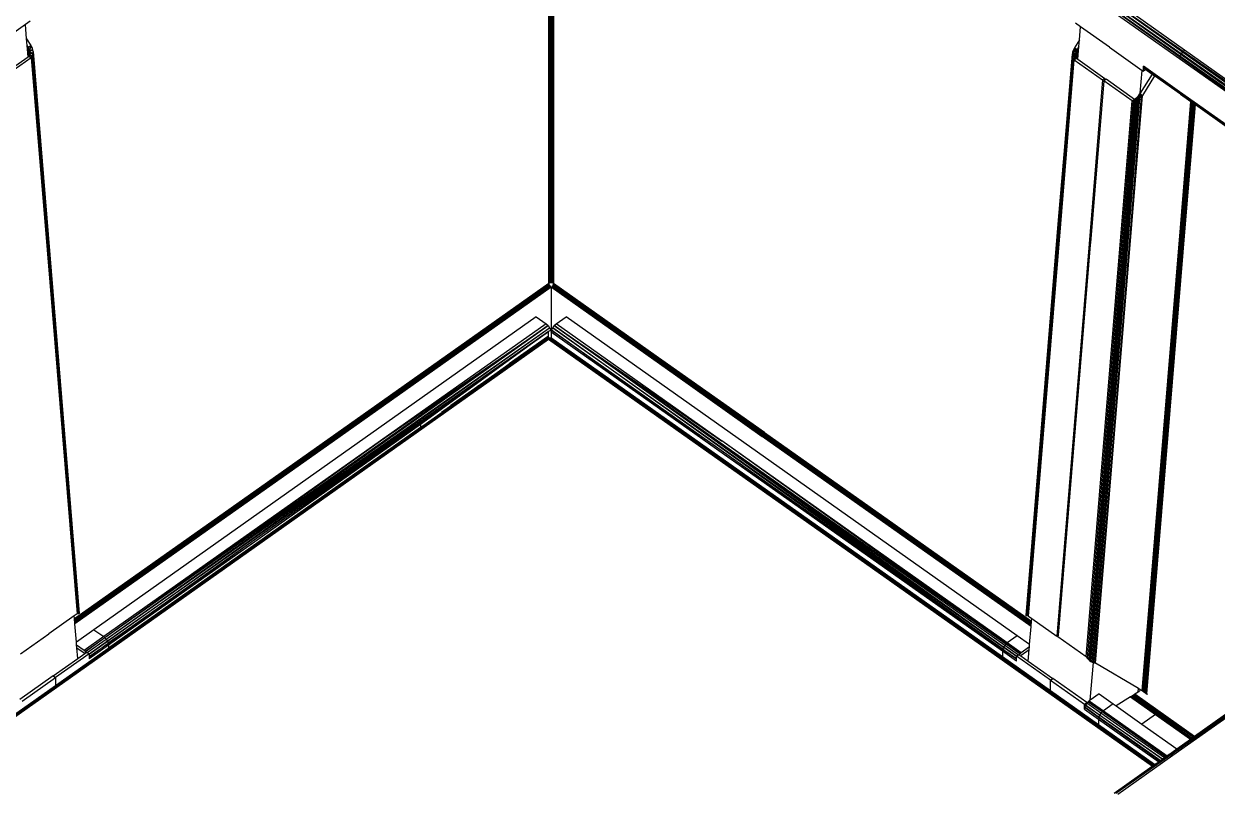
# Model space of a CAD drawing. Header units: inches. Extents: x 12 to 4610, y 8 to 3258.
# Drawn here: x 2922 to 3607, y 2169 to 2609 of the extents above; entities that cross this region are included whole.
import ezdxf

# ---------------------------------------------------------------- set-up
doc = ezdxf.new("R2010")
doc.units = ezdxf.units.IN
doc.header["$MEASUREMENT"] = 0

msp = doc.modelspace()

# ---------------------------------------------------------------- linework, layer by layer
for p, q in [((3224.06, 2500.47), (3223.55, 2747.93)), ((3224.06, 2500.47), (3223.64, 2747.97)), ((3224.46, 2748.28), (3224.54, 2461.59)), ((3224.6, 2748.3), (3224.56, 2547.2)), ((3224.93, 2462.57), (3224.83, 2748.32)), ((3224.98, 2748.32), (3224.93, 2462.57)), ((3225.28, 2545.87), (3225.21, 2748.3)), ((3225.35, 2748.29), (3225.33, 2556.14)), ((3225.7, 2461.51), (3225.57, 2748.24)), ((3226.3, 2747.92), (3225.73, 2477.19)), ((3223.51, 2461.49), (3223.51, 2728)), ((3223.51, 2728), (3223.81, 2461.53)), ((3224.06, 2500.47), (3223.51, 2728)), ((3226.04, 2724.48), (3225.73, 2477.19)), ((3226.33, 2697.13), (3225.73, 2477.19)), ((3226.33, 2697.13), (3226.03, 2461.42)), ((3226.33, 2697.13), (3226.33, 2461.35)), ((3224.12, 2648.72), (3224.15, 2461.58)), ((3225.7, 2643.79), (3225.7, 2461.51)), ((3224.15, 2461.58), (3224.2, 2629.38)), ((3545.37, 2617.2), (3585.6, 2588.76)), ((3585.85, 2590.09), (3545.59, 2618.44)), ((3585.75, 2589.62), (3545.59, 2618.44)), ((3545.59, 2618.44), (3565.98, 2603.99)), ((3545.59, 2618.44), (3565.98, 2604.04)), ((3546.2, 2619.79), (3586.42, 2591.34)), ((3546.2, 2619.79), (3586.37, 2591.24)), ((3586.49, 2591.44), (3546.2, 2619.79)), ((3586.4, 2591.29), (3546.2, 2619.79)), ((3547.12, 2621.05), (3587.35, 2592.61)), ((3547.12, 2621.05), (3587.4, 2592.67)), ((3587.27, 2592.52), (3547.12, 2621.05)), ((3587.67, 2592.9), (3547.12, 2621.05)), ((3588.43, 2593.59), (3548.2, 2622.03)), ((2925.91, 2610.23), (2923.16, 2608.28)), ((2923.16, 2608.28), (2906.74, 2596.67)), ((2923.84, 2600.05), (2923.16, 2608.28)), ((3528.81, 2607), (3525.86, 2609.08)), ((3528.19, 2599.49), (3528.81, 2607)), ((3545.37, 2595.29), (3528.81, 2607)), ((3565.98, 2603.99), (3565.98, 2604.04)), ((3565.98, 2604.04), (3585.83, 2590.03)), ((3565.98, 2604.04), (3585.84, 2590.06)), ((3565.98, 2603.99), (3585.8, 2589.95)), ((3585.81, 2589.99), (3565.98, 2603.99)), ((2923.84, 2600.05), (2926.2, 2596.22)), ((2924.15, 2596.25), (2923.84, 2600.05)), ((2924.68, 2589.83), (2924.15, 2596.25)), ((2924.78, 2595.22), (2924.15, 2596.25)), ((2924.78, 2595.22), (2926.2, 2596.22)), ((2926.72, 2595.43), (2926.2, 2596.22)), ((3528.19, 2599.49), (3525.41, 2594.97)), ((3527.88, 2595.69), (3528.19, 2599.49)), ((2908.78, 2578.59), (2924.68, 2589.83)), ((2926.45, 2589.21), (2910.19, 2577.71)), ((2924.68, 2589.83), (2925.04, 2590.08)), ((2924.78, 2595.22), (2926.72, 2595.43)), ((2924.78, 2595.22), (2925.28, 2594)), ((2925.17, 2590.51), (2924.78, 2595.22)), ((2925.17, 2590.51), (2925.04, 2590.08)), ((2925.04, 2590.08), (2925.75, 2589.65)), ((2925.41, 2591.35), (2925.17, 2590.51)), ((2926.72, 2595.43), (2925.28, 2594)), ((2925.45, 2591.94), (2925.28, 2594)), ((2925.28, 2594), (2925.5, 2592.68)), ((2925.28, 2594), (2927.38, 2593.69)), ((2925.45, 2591.94), (2925.41, 2591.35)), ((2927.45, 2591.84), (2925.41, 2591.35)), ((2925.41, 2591.35), (2926.92, 2590.04)), ((2925.75, 2589.65), (2925.41, 2591.35)), ((2925.5, 2592.68), (2925.45, 2591.94)), ((2927.38, 2593.69), (2925.5, 2592.68)), ((2925.5, 2592.68), (2927.45, 2591.84)), ((2926.71, 2589.97), (2925.75, 2589.65)), ((2925.75, 2589.65), (2926.45, 2589.21)), ((2926.45, 2589.21), (2926.73, 2589.71)), ((2926.45, 2589.21), (2934.2, 2495.15)), ((2926.92, 2590.04), (2926.71, 2589.97)), ((2926.71, 2589.97), (2926.73, 2589.71)), ((2927.13, 2594.59), (2926.72, 2595.43)), ((2926.73, 2589.71), (2926.92, 2590.04)), ((2926.92, 2590.04), (2927.25, 2590.93)), ((2926.92, 2590.04), (2934.7, 2495.58)), ((2927.38, 2593.69), (2927.13, 2594.59)), ((2927.25, 2590.93), (2927.45, 2591.84)), ((2935.07, 2496.07), (2927.25, 2590.93)), ((2927.49, 2592.77), (2927.38, 2593.69)), ((2927.45, 2591.84), (2927.49, 2592.77)), ((2935.3, 2496.6), (2927.45, 2591.84)), ((2927.49, 2592.77), (2931.71, 2541.57)), ((3524.15, 2590.59), (3516.31, 2495.36)), ((3524.35, 2589.68), (3516.53, 2494.83)), ((3519.89, 2540.33), (3524.11, 2591.52)), ((3524.22, 2592.44), (3524.11, 2591.52)), ((3526.18, 2592.09), (3524.11, 2591.52)), ((3524.11, 2591.52), (3524.15, 2590.59)), ((3526.11, 2591.43), (3524.11, 2591.52)), ((3526.11, 2591.43), (3524.15, 2590.59)), ((3524.15, 2590.59), (3526.11, 2590.76)), ((3524.15, 2590.59), (3524.35, 2589.68)), ((3524.48, 2593.33), (3524.22, 2592.44)), ((3526.32, 2592.74), (3524.22, 2592.44)), ((3524.22, 2592.44), (3526.18, 2592.09)), ((3526.11, 2590.76), (3524.35, 2589.68)), ((3526.19, 2590.1), (3524.35, 2589.68)), ((3524.35, 2589.68), (3524.69, 2588.79)), ((3524.88, 2594.18), (3524.48, 2593.33)), ((3524.81, 2593.34), (3524.48, 2593.33)), ((3524.8, 2593.23), (3524.48, 2593.33)), ((3526.19, 2590.1), (3524.69, 2588.79)), ((3524.69, 2588.79), (3526.34, 2589.45)), ((3524.81, 2593.34), (3524.8, 2593.23)), ((3525.25, 2593.09), (3524.8, 2593.23)), ((3524.88, 2594.18), (3524.81, 2593.34)), ((3525.27, 2593.35), (3524.81, 2593.34)), ((3525.41, 2594.97), (3524.88, 2594.18)), ((3524.88, 2594.18), (3526.11, 2594.47)), ((3525.33, 2593.97), (3524.88, 2594.18)), ((3526.34, 2589.45), (3525.15, 2587.96)), ((3525.25, 2593.09), (3525.27, 2593.35)), ((3526.32, 2592.74), (3525.25, 2593.09)), ((3525.27, 2593.35), (3525.33, 2593.97)), ((3526.54, 2593.37), (3525.27, 2593.35)), ((3526.54, 2593.37), (3525.33, 2593.97)), ((3525.41, 2594.97), (3526.11, 2594.47)), ((3526.11, 2594.47), (3526.54, 2593.37)), ((3526.11, 2594.47), (3526.82, 2593.97)), ((3526.11, 2591.43), (3526.18, 2592.09)), ((3526.11, 2591.43), (3526.11, 2590.76)), ((3526.14, 2590.52), (3526.11, 2590.76)), ((3526.32, 2592.74), (3526.14, 2590.52)), ((3526.19, 2590.1), (3526.14, 2590.52)), ((3526.18, 2592.09), (3526.32, 2592.74)), ((3526.25, 2589.84), (3526.19, 2590.1)), ((3526.54, 2593.37), (3526.25, 2589.84)), ((3526.34, 2589.45), (3526.25, 2589.84)), ((3526.32, 2592.74), (3526.54, 2593.37)), ((3526.43, 2589.21), (3526.34, 2589.45)), ((3526.82, 2593.97), (3526.43, 2589.21)), ((3526.56, 2588.83), (3526.43, 2589.21)), ((3526.54, 2593.37), (3526.82, 2593.97)), ((3527.88, 2595.69), (3526.82, 2593.97)), ((3527.27, 2588.33), (3527.88, 2595.69)), ((3545.37, 2595.29), (3564.17, 2582)), ((3585.75, 2589.62), (3585.6, 2588.76)), ((3585.8, 2589.95), (3585.75, 2589.62)), ((3733.14, 2484.43), (3585.75, 2589.62)), ((3865.79, 2391.7), (3585.75, 2589.62)), ((3585.81, 2589.99), (3585.8, 2589.95)), ((3585.8, 2589.95), (3865.79, 2391.7)), ((3585.83, 2590.03), (3585.81, 2589.99)), ((3866.02, 2391.86), (3585.81, 2589.99)), ((3585.84, 2590.06), (3585.83, 2590.03)), ((3585.83, 2590.03), (3866.18, 2392.05)), ((3585.85, 2590.09), (3585.84, 2590.06)), ((3585.84, 2590.06), (3866.32, 2392.23)), ((3586.37, 2591.24), (3585.85, 2590.09)), ((3866.47, 2392.38), (3585.85, 2590.09)), ((3586.4, 2591.29), (3586.37, 2591.24)), ((3586.37, 2591.24), (3866.47, 2392.38)), ((3586.42, 2591.34), (3586.4, 2591.29)), ((3866.76, 2392.64), (3586.4, 2591.29)), ((3586.49, 2591.44), (3586.42, 2591.34)), ((3586.42, 2591.34), (3867.06, 2392.85)), ((3587.27, 2592.52), (3586.49, 2591.44)), ((3867.95, 2393.25), (3586.49, 2591.44)), ((3587.35, 2592.61), (3587.27, 2592.52)), ((3867.95, 2393.25), (3587.27, 2592.52)), ((3587.4, 2592.67), (3587.35, 2592.61)), ((3587.35, 2592.61), (3868.91, 2393.59)), ((3587.67, 2592.9), (3587.4, 2592.67)), ((3587.4, 2592.67), (3869.63, 2393.69)), ((3737.38, 2488.26), (3587.4, 2592.67)), ((3588.43, 2593.59), (3587.67, 2592.9)), ((3737.38, 2488.26), (3587.67, 2592.9)), ((3737.38, 2488.26), (3588.43, 2593.59)), ((3524.69, 2588.79), (3516.9, 2494.34)), ((3517.4, 2493.91), (3525.15, 2587.96)), ((3524.69, 2588.79), (3525.15, 2587.96)), ((3525.15, 2587.96), (3526.56, 2588.83)), ((3525.15, 2587.96), (3541.41, 2576.46)), ((3526.56, 2588.83), (3527.27, 2588.33)), ((3527.27, 2588.33), (3542.82, 2577.34)), ((3564.89, 2584.32), (3565.06, 2583.47)), ((3564.89, 2581.49), (3564.89, 2584.32)), ((3585.6, 2569.67), (3564.89, 2584.32)), ((3566.26, 2582.46), (3564.89, 2581.49)), ((3565.06, 2583.47), (3585.77, 2568.82)), ((3565.06, 2583.47), (3565.55, 2582.97)), ((3585.74, 2568.97), (3565.06, 2583.47)), ((3565.55, 2582.97), (3566.26, 2582.46)), ((3566.26, 2582.46), (3569.91, 2579.89)), ((3585.6, 2588.76), (3733.14, 2484.43)), ((3541.41, 2576.46), (3533.66, 2482.42)), ((3542.12, 2575.96), (3534.46, 2482.98)), ((3542.82, 2577.34), (3541.41, 2576.46)), ((3542.74, 2576.35), (3542.12, 2575.96)), ((3558.38, 2564.47), (3542.12, 2575.96)), ((3542.74, 2576.35), (3542.82, 2577.34)), ((3543.53, 2576.84), (3542.74, 2576.35)), ((3559.77, 2565.35), (3543.53, 2576.84)), ((3563.08, 2568.82), (3564.17, 2582)), ((3569.91, 2579.89), (3563.08, 2568.82)), ((3564.17, 2582), (3564.89, 2581.49)), ((3571.32, 2578.89), (3564.29, 2567.48)), ((3569.91, 2579.89), (3571.32, 2578.89)), ((3586.22, 2568.36), (3571.32, 2578.89)), ((3563.08, 2568.82), (3562.88, 2568.48)), ((3742.89, 2458.45), (3585.6, 2569.67)), ((3585.6, 2569.67), (3585.74, 2568.97)), ((3742.89, 2458.45), (3585.74, 2568.97)), ((3585.74, 2568.97), (3585.77, 2568.82)), ((3585.77, 2568.82), (3586.22, 2568.36)), ((3585.77, 2568.82), (3850.99, 2381.23)), ((3742.89, 2458.45), (3585.77, 2568.82)), ((3550.63, 2470.42), (3558.38, 2564.47)), ((3559.02, 2564.52), (3551.23, 2470.07)), ((3559.74, 2564.65), (3551.93, 2469.81)), ((3560.52, 2564.87), (3552.68, 2469.65)), ((3553.46, 2469.59), (3561.34, 2565.2)), ((3554.24, 2469.65), (3562.15, 2565.62)), ((3554.99, 2469.81), (3562.93, 2566.14)), ((3563.65, 2566.77), (3555.69, 2470.07)), ((3556.3, 2470.43), (3564.29, 2567.48)), ((3559.77, 2565.35), (3558.38, 2564.47)), ((3559.02, 2564.52), (3558.38, 2564.47)), ((3560.5, 2565.84), (3559.02, 2564.52)), ((3559.02, 2564.52), (3560.12, 2565.57)), ((3559.74, 2564.65), (3559.02, 2564.52)), ((3560.91, 2566.15), (3559.74, 2564.65)), ((3560.5, 2565.84), (3559.74, 2564.65)), ((3560.52, 2564.87), (3559.74, 2564.65)), ((3560.12, 2565.57), (3559.77, 2565.35)), ((3560.12, 2565.57), (3560.5, 2565.84)), ((3560.5, 2565.84), (3560.91, 2566.15)), ((3561.33, 2566.52), (3560.52, 2564.87)), ((3560.52, 2564.87), (3560.91, 2566.15)), ((3561.34, 2565.2), (3560.52, 2564.87)), ((3560.91, 2566.15), (3561.33, 2566.52)), ((3561.33, 2566.52), (3561.76, 2566.94)), ((3561.33, 2566.52), (3561.34, 2565.2)), ((3561.76, 2566.94), (3561.34, 2565.2)), ((3562.15, 2565.62), (3561.34, 2565.2)), ((3561.76, 2566.94), (3562.16, 2567.4)), ((3562.15, 2565.62), (3561.76, 2566.94)), ((3562.16, 2567.4), (3562.15, 2565.62)), ((3562.93, 2566.14), (3562.15, 2565.62)), ((3562.16, 2567.4), (3562.54, 2567.92)), ((3562.16, 2567.4), (3562.46, 2566.92)), ((3562.54, 2567.92), (3562.46, 2566.92)), ((3562.46, 2566.92), (3562.71, 2566.5)), ((3562.54, 2567.92), (3562.88, 2568.48)), ((3562.83, 2567.93), (3562.54, 2567.92)), ((3562.54, 2567.92), (3562.81, 2567.64)), ((3562.54, 2567.92), (3562.75, 2566.96)), ((3562.75, 2566.96), (3562.71, 2566.5)), ((3562.71, 2566.5), (3562.93, 2566.14)), ((3562.81, 2567.64), (3562.75, 2566.96)), ((3562.75, 2566.96), (3562.93, 2566.14)), ((3562.81, 2567.64), (3563.65, 2566.77)), ((3562.88, 2568.48), (3562.83, 2567.93)), ((3563.58, 2567.98), (3562.83, 2567.93)), ((3563.58, 2567.98), (3562.88, 2568.48)), ((3563.65, 2566.77), (3562.93, 2566.14)), ((3564.29, 2567.48), (3563.58, 2567.98)), ((3563.65, 2566.77), (3563.58, 2567.98)), ((3564.29, 2567.48), (3563.65, 2566.77)), ((3586.1, 2491.5), (3592.09, 2564.2)), ((3586.22, 2568.36), (3586.27, 2568.32)), ((3592.29, 2564.06), (3586.23, 2491.57)), ((3586.27, 2568.32), (3592.09, 2564.2)), ((3592.53, 2563.89), (3586.37, 2491.63)), ((3586.75, 2491.81), (3592.68, 2563.78)), ((3593, 2563.56), (3587.05, 2491.87)), ((3593.06, 2563.52), (3587.2, 2491.9)), ((3587.52, 2491.92), (3593.4, 2563.28)), ((3593.74, 2563.04), (3587.83, 2491.9)), ((3587.98, 2491.88), (3593.8, 2562.99)), ((3594.13, 2562.76), (3588.29, 2491.81)), ((3588.67, 2491.63), (3594.3, 2562.64)), ((3588.81, 2491.58), (3594.55, 2562.47)), ((3588.94, 2491.51), (3594.77, 2562.32)), ((3592.09, 2564.2), (3592.29, 2564.06)), ((3592.29, 2564.06), (3592.53, 2563.89)), ((3592.53, 2563.89), (3592.68, 2563.78)), ((3592.68, 2563.78), (3593, 2563.56)), ((3593, 2563.56), (3593.06, 2563.52)), ((3593.06, 2563.52), (3593.4, 2563.28)), ((3593.4, 2563.28), (3593.74, 2563.04)), ((3593.74, 2563.04), (3593.8, 2562.99)), ((3593.8, 2562.99), (3594.13, 2562.76)), ((3594.13, 2562.76), (3594.3, 2562.64)), ((3594.3, 2562.64), (3594.55, 2562.47)), ((3594.55, 2562.47), (3594.77, 2562.32)), ((3594.77, 2562.32), (3614.14, 2548.62)), ((3225.33, 2556.14), (3225.28, 2545.87)), ((3225.33, 2556.14), (3225.31, 2461.55)), ((2931.71, 2541.57), (2935.37, 2497.15)), ((3224.56, 2547.2), (3224.54, 2461.59)), ((3224.93, 2462.57), (3224.56, 2547.2)), ((3225.28, 2545.87), (3224.93, 2462.57)), ((3225.31, 2461.55), (3225.28, 2545.87)), ((3516.23, 2495.92), (3519.89, 2540.33)), ((3224.15, 2461.58), (3224.06, 2500.47)), ((2934.2, 2495.15), (2934.7, 2495.58)), ((2934.2, 2495.15), (2952.75, 2269.99)), ((2934.7, 2495.58), (2935.07, 2496.07)), ((2934.7, 2495.58), (2953.29, 2270.01)), ((2935.07, 2496.07), (2935.3, 2496.6)), ((2953.69, 2270.07), (2935.07, 2496.07)), ((2935.3, 2496.6), (2935.37, 2497.15)), ((2953.95, 2270.17), (2935.3, 2496.6)), ((2935.37, 2497.15), (2954.06, 2270.28)), ((3497.54, 2269.05), (3516.23, 2495.92)), ((3516.31, 2495.36), (3497.65, 2268.93)), ((3516.53, 2494.83), (3497.92, 2268.83)), ((3516.9, 2494.34), (3498.32, 2268.77)), ((3498.85, 2268.75), (3517.4, 2493.91)), ((3516.23, 2495.92), (3516.31, 2495.36)), ((3516.31, 2495.36), (3516.53, 2494.83)), ((3516.53, 2494.83), (3516.9, 2494.34)), ((3516.9, 2494.34), (3517.4, 2493.91)), ((3564.21, 2225.79), (3586.1, 2491.5)), ((3586.9, 2491.84), (3564.82, 2225.64)), ((3564.82, 2225.64), (3586.75, 2491.81)), ((3565.55, 2225.3), (3587.52, 2491.92)), ((3587.68, 2491.91), (3565.55, 2225.3)), ((3587.36, 2491.91), (3565.55, 2225.3)), ((3566.28, 2224.75), (3588.13, 2491.84)), ((3588.29, 2491.81), (3566.28, 2224.75)), ((3566.9, 2224.03), (3588.94, 2491.51)), ((3586.23, 2491.57), (3586.1, 2491.5)), ((3586.37, 2491.63), (3586.23, 2491.57)), ((3586.75, 2491.81), (3586.37, 2491.63)), ((3586.9, 2491.84), (3586.75, 2491.81)), ((3587.05, 2491.87), (3586.9, 2491.84)), ((3587.2, 2491.9), (3587.05, 2491.87)), ((3587.36, 2491.91), (3587.2, 2491.9)), ((3587.52, 2491.92), (3587.36, 2491.91)), ((3587.68, 2491.91), (3587.52, 2491.92)), ((3587.83, 2491.9), (3587.68, 2491.91)), ((3587.98, 2491.88), (3587.83, 2491.9)), ((3588.13, 2491.84), (3587.98, 2491.88)), ((3588.29, 2491.81), (3588.13, 2491.84)), ((3588.67, 2491.63), (3588.29, 2491.81)), ((3588.81, 2491.58), (3588.67, 2491.63)), ((3588.94, 2491.51), (3588.81, 2491.58)), ((3533.66, 2482.42), (3515.11, 2257.26)), ((3534.37, 2481.92), (3515.9, 2257.74)), ((3533.66, 2482.42), (3534.46, 2482.98)), ((3534.46, 2482.98), (3534.37, 2481.92)), ((3225.73, 2477.19), (3225.7, 2461.51)), ((3532.08, 2245.26), (3550.63, 2470.42)), ((3551.23, 2470.07), (3532.65, 2244.49)), ((3551.93, 2469.81), (3533.31, 2243.81)), ((3552.68, 2469.65), (3534.02, 2243.22)), ((3534.77, 2242.72), (3553.46, 2469.59)), ((3535.51, 2242.33), (3554.24, 2469.65)), ((3536.23, 2242.04), (3554.99, 2469.81)), ((3555.69, 2470.07), (3536.88, 2241.84)), ((3537.45, 2241.74), (3556.3, 2470.43)), ((3551.23, 2470.07), (3550.63, 2470.42)), ((3551.93, 2469.81), (3551.23, 2470.07)), ((3552.68, 2469.65), (3551.93, 2469.81)), ((3553.46, 2469.59), (3552.68, 2469.65)), ((3554.24, 2469.65), (3553.46, 2469.59)), ((3554.99, 2469.81), (3554.24, 2469.65)), ((3555.69, 2470.07), (3554.99, 2469.81)), ((3556.3, 2470.43), (3555.69, 2470.07)), ((3223.64, 2459.2), (2951.3, 2266.71)), ((2951.33, 2266.41), (3223.64, 2459.2)), ((3062.03, 2345.63), (3223.51, 2459.82)), ((3062.03, 2345.63), (3223.64, 2459.2)), ((3223.81, 2461.53), (3223.51, 2461.49)), ((3223.51, 2461.28), (3223.51, 2461.49)), ((3223.51, 2461.28), (3223.78, 2460.84)), ((3223.51, 2460.94), (3223.51, 2461.28)), ((3223.78, 2460.84), (3223.51, 2460.94)), ((3223.51, 2460.86), (3223.51, 2460.94)), ((3223.78, 2460.84), (3223.51, 2460.86)), ((3223.51, 2459.95), (3223.51, 2460.86)), ((3223.51, 2459.95), (3223.78, 2460.84)), ((3223.51, 2459.95), (3223.82, 2460.1)), ((3223.51, 2459.95), (3223.51, 2459.82)), ((3223.51, 2459.82), (3223.64, 2459.2)), ((3223.64, 2459.2), (3223.94, 2458.56)), ((3223.78, 2460.84), (3223.82, 2460.91)), ((3223.78, 2460.84), (3223.82, 2460.1)), ((3223.78, 2460.84), (3223.82, 2460.82)), ((3224.15, 2461.58), (3223.81, 2461.53)), ((3223.81, 2461.53), (3223.82, 2460.91)), ((3223.82, 2460.91), (3224.15, 2461.58)), ((3223.82, 2460.91), (3223.82, 2460.82)), ((3223.82, 2460.82), (3224.16, 2460.65)), ((3223.82, 2460.82), (3224.16, 2460.82)), ((3223.82, 2460.82), (3223.82, 2460.78)), ((3223.82, 2460.78), (3223.82, 2460.1)), ((3224.16, 2460.21), (3223.82, 2460.78)), ((3223.82, 2460.1), (3224.16, 2460.21)), ((3224.16, 2460.82), (3224.15, 2461.58)), ((3224.16, 2460.65), (3224.16, 2460.82)), ((3224.16, 2460.21), (3224.16, 2460.65)), ((3224.16, 2460.21), (3224.54, 2460.26)), ((3224.92, 2461.6), (3224.54, 2461.59)), ((3224.54, 2461.59), (3224.54, 2460.8)), ((3224.54, 2460.8), (3224.93, 2460.78)), ((3224.54, 2460.8), (3224.54, 2460.46)), ((3224.54, 2460.46), (3224.93, 2460.27)), ((3224.54, 2460.46), (3224.54, 2460.26)), ((3224.54, 2460.26), (3224.93, 2460.27)), ((3224.92, 2461.6), (3224.93, 2462.57)), ((3225.31, 2461.55), (3224.92, 2461.6)), ((3225.31, 2461.3), (3224.92, 2461.6)), ((3224.93, 2460.78), (3224.92, 2461.6)), ((3224.93, 2460.78), (3225.31, 2460.76)), ((3224.93, 2460.27), (3224.93, 2460.78)), ((3224.93, 2460.27), (3225.31, 2460.42)), ((3224.93, 2460.27), (3225.31, 2460.22)), ((3225.31, 2461.3), (3225.31, 2461.55)), ((3225.31, 2460.76), (3225.31, 2461.3)), ((3225.31, 2460.42), (3225.31, 2460.76)), ((3225.31, 2460.22), (3225.31, 2460.42)), ((3225.31, 2460.22), (3225.69, 2460.13)), ((3225.7, 2461.51), (3225.69, 2461.01)), ((3226.03, 2460.75), (3225.69, 2461.01)), ((3225.69, 2461.01), (3225.69, 2460.74)), ((3225.69, 2460.74), (3226.03, 2460.71)), ((3225.69, 2460.74), (3225.69, 2460.57)), ((3225.69, 2460.57), (3226.03, 2460.71)), ((3225.69, 2460.13), (3226.03, 2460.67)), ((3225.69, 2460.57), (3225.69, 2460.13)), ((3225.69, 2460.13), (3226.03, 2459.99)), ((3226.03, 2461.42), (3225.7, 2461.51)), ((3226.33, 2461.35), (3226.03, 2461.42)), ((3226.03, 2461.42), (3226.03, 2460.75)), ((3226.06, 2460.72), (3226.03, 2460.75)), ((3226.03, 2460.75), (3226.03, 2460.71)), ((3226.03, 2460.71), (3226.06, 2460.72)), ((3226.03, 2460.71), (3226.03, 2460.67)), ((3226.03, 2460.67), (3226.03, 2459.99)), ((3226.03, 2459.99), (3226.33, 2459.82)), ((3226.33, 2461.14), (3226.06, 2460.72)), ((3226.07, 2458.88), (3226.2, 2459.2)), ((3226.2, 2459.2), (3226.29, 2459.52)), ((3500.63, 2264.93), (3226.2, 2459.2)), ((3226.29, 2459.52), (3226.33, 2459.82)), ((3226.29, 2459.52), (3500.63, 2264.99)), ((3347.44, 2374.18), (3226.29, 2459.52)), ((3226.33, 2461.35), (3226.33, 2461.14)), ((3226.33, 2461.14), (3226.33, 2459.82)), ((3226.33, 2459.82), (3347.44, 2374.18)), ((2951.34, 2266.28), (3223.94, 2458.56)), ((3223.94, 2458.56), (2951.42, 2265.34)), ((2951.43, 2265.2), (3224.37, 2457.96)), ((2951.45, 2264.98), (3224.37, 2457.96)), ((3224.37, 2457.96), (3103.79, 2371.87)), ((3224.87, 2457.49), (3103.79, 2371.87)), ((3223.94, 2458.56), (3224.37, 2457.96)), ((3224.37, 2457.96), (3224.87, 2457.49)), ((3224.87, 2457.49), (3224.85, 2428.43)), ((3224.97, 2457.49), (3225.22, 2457.71)), ((3346.05, 2371.87), (3224.97, 2457.49)), ((3224.97, 2457.49), (3224.97, 2431.67)), ((3225.22, 2457.71), (3225.47, 2457.96)), ((3225.22, 2457.71), (3346.05, 2371.87)), ((3500.52, 2263.65), (3225.22, 2457.71)), ((3225.47, 2457.96), (3225.7, 2458.25)), ((3500.53, 2263.71), (3225.47, 2457.96)), ((3225.7, 2458.25), (3225.9, 2458.56)), ((3225.7, 2458.25), (3500.53, 2263.78)), ((3225.9, 2458.56), (3226.07, 2458.88)), ((3225.9, 2458.56), (3500.62, 2264.79)), ((3500.54, 2263.85), (3225.9, 2458.56)), ((3226.07, 2458.88), (3500.62, 2264.86)), ((3216.39, 2440.5), (2962.4, 2260.89)), ((3216.39, 2440.5), (3222.04, 2436.5)), ((3227.8, 2436.5), (3233.45, 2440.5)), ((3492.39, 2257.4), (3233.45, 2440.5)), ((2968.7, 2256.35), (3223.12, 2435.52)), ((3223.12, 2435.52), (2968.8, 2256.25)), ((2969.45, 2255.53), (3223.12, 2435.52)), ((2969.5, 2255.46), (3224.04, 2434.25)), ((2970.21, 2254.36), (3224.04, 2434.25)), ((3223.46, 2432.03), (2970.24, 2254.28)), ((2970.71, 2253.16), (3223.46, 2432.03)), ((3223.46, 2432.03), (3054.76, 2311.37)), ((3222.04, 2436.5), (3126.92, 2369.23)), ((3126.92, 2369.23), (3223.12, 2435.52)), ((3223.46, 2432.03), (3149.88, 2378.64)), ((3222.04, 2436.5), (3223.12, 2435.52)), ((3223.12, 2435.52), (3224.04, 2434.25)), ((3223.44, 2428.6), (3223.46, 2432.03)), ((3224.65, 2432.9), (3223.46, 2432.06)), ((3223.46, 2432.06), (3223.46, 2432.03)), ((3224.04, 2434.25), (3224.65, 2432.9)), ((3224.97, 2431.67), (3225.19, 2432.9)), ((3224.97, 2431.67), (3224.97, 2428.34)), ((3319.92, 2364.53), (3224.97, 2431.67)), ((3225.19, 2432.9), (3225.8, 2434.25)), ((3225.19, 2432.9), (3484.08, 2249.67)), ((3319.92, 2364.53), (3225.19, 2432.9)), ((3225.8, 2434.25), (3226.72, 2435.52)), ((3225.8, 2434.25), (3484.58, 2250.87)), ((3484.11, 2249.72), (3225.8, 2434.25)), ((3226.72, 2435.52), (3227.8, 2436.5)), ((3226.72, 2435.52), (3322.76, 2369.35)), ((3226.72, 2435.52), (3485.99, 2252.77)), ((3226.72, 2435.52), (3485.33, 2252.04)), ((3484.61, 2250.93), (3226.72, 2435.52)), ((3322.76, 2369.35), (3227.8, 2436.5)), ((3223.09, 2428.47), (2881.54, 2187.04)), ((3223.11, 2428.42), (2881.54, 2187.04)), ((3223.17, 2428.28), (2881.61, 2186.99)), ((2881.67, 2186.95), (3223.17, 2428.28)), ((3223.17, 2428.28), (2881.69, 2186.93)), ((3223.27, 2428), (2881.87, 2186.81)), ((3223.46, 2427.46), (2882.5, 2186.36)), ((3149.88, 2376.9), (3223.05, 2428.59)), ((3222.97, 2428.77), (3161.92, 2385.61)), ((3222.96, 2428.81), (3167.33, 2389.5)), ((3184.89, 2402.1), (3222.9, 2428.97)), ((3222.9, 2429.02), (3200.83, 2413.42)), ((3223.3, 2427.91), (3203.98, 2414.26)), ((3222.9, 2428.97), (3222.9, 2429.02)), ((3222.9, 2429.02), (3222.95, 2429)), ((3222.97, 2428.94), (3222.9, 2429.02)), ((3222.95, 2429), (3222.9, 2428.97)), ((3222.92, 2428.91), (3222.9, 2428.97)), ((3222.97, 2428.94), (3222.92, 2428.91)), ((3222.95, 2428.84), (3222.92, 2428.91)), ((3222.95, 2429), (3223, 2428.97)), ((3222.95, 2428.84), (3223.01, 2428.89)), ((3222.96, 2428.81), (3222.95, 2428.84)), ((3222.97, 2428.77), (3222.96, 2428.81)), ((3223, 2428.97), (3222.97, 2428.94)), ((3223.01, 2428.89), (3222.97, 2428.94)), ((3223.03, 2428.69), (3222.97, 2428.77)), ((3223, 2428.97), (3223.06, 2428.92)), ((3223.01, 2428.89), (3223.06, 2428.92)), ((3223.03, 2428.9), (3223.01, 2428.89)), ((3223.09, 2428.73), (3223.01, 2428.89)), ((3223.01, 2428.89), (3223.12, 2428.76)), ((3223.01, 2428.68), (3223.09, 2428.73)), ((3223.01, 2428.68), (3223.03, 2428.69)), ((3223.03, 2428.63), (3223.01, 2428.68)), ((3223.01, 2428.68), (3223.06, 2428.65)), ((3223.06, 2428.65), (3223.03, 2428.63)), ((3223.05, 2428.59), (3223.03, 2428.63)), ((3223.09, 2428.47), (3223.05, 2428.59)), ((3223.05, 2428.59), (3223.41, 2428.14)), ((3223.06, 2428.92), (3223.19, 2428.81)), ((3223.06, 2428.65), (3223.12, 2428.69)), ((3223.06, 2428.65), (3223.45, 2428.19)), ((3223.09, 2428.73), (3223.12, 2428.76)), ((3223.12, 2428.69), (3223.09, 2428.73)), ((3223.11, 2428.42), (3223.09, 2428.47)), ((3223.11, 2428.42), (3223.39, 2428.08)), ((3223.17, 2428.28), (3223.11, 2428.42)), ((3223.12, 2428.76), (3223.19, 2428.81)), ((3223.12, 2428.76), (3223.15, 2428.72)), ((3223.15, 2428.72), (3223.12, 2428.69)), ((3223.45, 2428.19), (3223.12, 2428.69)), ((3223.23, 2428.77), (3223.15, 2428.72)), ((3223.15, 2428.72), (3223.46, 2428.28)), ((3223.46, 2428.36), (3223.15, 2428.72)), ((3223.27, 2428), (3223.17, 2428.28)), ((3223.36, 2427.9), (3223.17, 2428.28)), ((3223.37, 2428), (3223.17, 2428.28)), ((3223.19, 2428.81), (3223.23, 2428.77)), ((3223.23, 2428.77), (3223.46, 2428.36)), ((3223.23, 2428.77), (3223.36, 2428.65)), ((3223.3, 2427.91), (3223.27, 2428)), ((3223.36, 2427.78), (3223.3, 2427.91)), ((3223.36, 2428.65), (3223.44, 2428.6)), ((3223.36, 2427.9), (3223.37, 2428)), ((3223.36, 2427.9), (3223.46, 2427.6)), ((3223.36, 2427.9), (3223.46, 2427.76)), ((3223.36, 2427.73), (3223.36, 2427.78)), ((3223.36, 2427.73), (3223.46, 2427.6)), ((3223.46, 2427.46), (3223.36, 2427.73)), ((3223.39, 2428.08), (3223.41, 2428.14)), ((3223.39, 2428.08), (3223.46, 2427.99)), ((3223.39, 2428.08), (3223.46, 2427.9)), ((3223.44, 2428.6), (3223.46, 2428.57)), ((3223.46, 2428.54), (3223.44, 2428.6)), ((3223.46, 2428.28), (3223.45, 2428.19)), ((3223.45, 2428.19), (3223.49, 2428.23)), ((3223.45, 2428.19), (3223.78, 2427.84)), ((3223.68, 2427.71), (3223.45, 2428.19)), ((3223.46, 2427.99), (3223.45, 2428.19)), ((3223.46, 2428.57), (3223.46, 2428.54)), ((3223.46, 2428.54), (3223.58, 2428.48)), ((3223.46, 2428.54), (3223.46, 2428.5)), ((3223.9, 2428.18), (3223.46, 2428.54)), ((3223.7, 2428.24), (3223.46, 2428.54)), ((3223.8, 2428.22), (3223.46, 2428.54)), ((3223.62, 2428.25), (3223.46, 2428.5)), ((3223.46, 2428.5), (3223.46, 2428.36)), ((3223.46, 2428.36), (3223.46, 2428.28)), ((3223.55, 2428.25), (3223.46, 2428.36)), ((3223.46, 2428.28), (3223.49, 2428.23)), ((3223.46, 2427.99), (3223.68, 2427.71)), ((3223.46, 2427.9), (3223.46, 2427.99)), ((3223.46, 2427.9), (3223.58, 2427.6)), ((3223.46, 2427.76), (3223.46, 2427.9)), ((3223.46, 2427.76), (3223.58, 2427.6)), ((3223.46, 2427.57), (3223.46, 2427.6)), ((3223.46, 2427.46), (3223.46, 2427.57)), ((3223.46, 2427.57), (3223.49, 2427.5)), ((3223.46, 2427.46), (3223.49, 2427.5)), ((3569.95, 2182.45), (3223.46, 2427.46)), ((3223.49, 2427.5), (3223.58, 2427.6)), ((3569.95, 2182.45), (3223.49, 2427.5)), ((3223.84, 2427.89), (3223.55, 2428.25)), ((3223.78, 2427.84), (3223.55, 2428.25)), ((3223.55, 2428.25), (3223.62, 2428.25)), ((3223.58, 2428.48), (3223.63, 2428.45)), ((3223.58, 2427.6), (3223.64, 2427.67)), ((3223.62, 2428.25), (3223.7, 2428.24)), ((3223.84, 2427.89), (3223.62, 2428.25)), ((3223.9, 2427.95), (3223.62, 2428.25)), ((3223.63, 2428.45), (3224.09, 2428.12)), ((3224.02, 2428.13), (3223.63, 2428.45)), ((3223.64, 2427.67), (3223.68, 2427.71)), ((3223.67, 2427.64), (3223.64, 2427.67)), ((3223.67, 2427.64), (3570.04, 2182.52)), ((3570.19, 2182.62), (3223.67, 2427.64)), ((3570.08, 2182.55), (3223.67, 2427.64)), ((3223.68, 2427.71), (3223.78, 2427.84)), ((3223.94, 2427.98), (3223.7, 2428.24)), ((3223.9, 2427.95), (3223.7, 2428.24)), ((3223.7, 2428.24), (3223.8, 2428.22)), ((3223.78, 2427.84), (3223.81, 2427.86)), ((3223.94, 2427.98), (3223.8, 2428.22)), ((3223.99, 2428.03), (3223.8, 2428.22)), ((3223.81, 2427.86), (3223.84, 2427.89)), ((3223.81, 2427.86), (3570.27, 2182.68)), ((3223.84, 2427.89), (3223.9, 2427.95)), ((3224.05, 2428.08), (3223.9, 2428.18)), ((3224.01, 2428.05), (3223.9, 2428.18)), ((3223.9, 2428.18), (3224.02, 2428.13)), ((3223.9, 2427.95), (3223.94, 2427.98)), ((3223.94, 2427.98), (3223.99, 2428.03)), ((3570.58, 2182.9), (3223.94, 2427.98)), ((3570.48, 2182.83), (3223.94, 2427.98)), ((3570.38, 2182.76), (3223.94, 2427.98)), ((3570.33, 2182.72), (3223.94, 2427.98)), ((3223.99, 2428.03), (3224.01, 2428.05)), ((3224.01, 2428.05), (3224.05, 2428.08)), ((3224.07, 2428.1), (3224.02, 2428.13)), ((3224.02, 2428.13), (3224.09, 2428.12)), ((3224.05, 2428.08), (3224.09, 2428.12)), ((3224.09, 2428.12), (3224.12, 2428.15)), ((3224.12, 2428.15), (3224.26, 2428.24)), ((3570.65, 2182.95), (3224.12, 2428.15)), ((3224.26, 2428.24), (3224.41, 2428.34)), ((3570.82, 2183.07), (3224.26, 2428.24)), ((3570.9, 2183.13), (3224.26, 2428.24)), ((3570.71, 2182.99), (3224.26, 2428.24)), ((3224.41, 2428.34), (3224.53, 2428.38)), ((3224.41, 2428.34), (3570.96, 2183.17)), ((3224.53, 2428.38), (3224.65, 2428.43)), ((3570.99, 2183.19), (3224.53, 2428.38)), ((3571.08, 2183.26), (3224.53, 2428.38)), ((3571.14, 2183.29), (3224.53, 2428.38)), ((3224.65, 2428.43), (3224.75, 2428.43)), ((3571.17, 2183.32), (3224.65, 2428.43)), ((3224.75, 2428.43), (3224.85, 2428.43)), ((3571.17, 2183.32), (3224.75, 2428.43)), ((3571.25, 2183.38), (3224.75, 2428.43)), ((3571.28, 2183.39), (3224.75, 2428.43)), ((3224.85, 2428.43), (3224.97, 2428.34)), ((3238.41, 2418.83), (3224.97, 2428.34)), ((3483.91, 2245.24), (3238.41, 2418.83)), ((3571.28, 2183.39), (3238.41, 2418.83)), ((2881.9, 2186.78), (3203.98, 2414.26)), ((3203.98, 2414.26), (2882.06, 2186.67)), ((3184.89, 2402.1), (3200.83, 2413.42)), ((3181.66, 2399.8), (3182.69, 2400.53)), ((3183.54, 2401.14), (3182.69, 2400.53)), ((3183.54, 2401.14), (3184.89, 2402.1)), ((3579.77, 2189.36), (3868.6, 2393.36)), ((3868.6, 2393.36), (3580.58, 2189.33)), ((3580.63, 2189.32), (3869.44, 2393.53)), ((3580.7, 2189.29), (3870.32, 2393.56)), ((3594.26, 2199.65), (3867.6, 2392.91)), ((3167.23, 2389.43), (3167.33, 2389.5)), ((3149.88, 2376.9), (2970.88, 2250.32)), ((3149.88, 2378.64), (3054.76, 2311.37)), ((3149.88, 2378.64), (3149.88, 2376.9)), ((3103.79, 2371.87), (2951.45, 2264.92)), ((3103.79, 2371.87), (2951.51, 2264.19)), ((3500.44, 2262.7), (3346.05, 2371.87)), ((3500.5, 2263.44), (3346.05, 2371.87)), ((3347.44, 2374.18), (3500.7, 2265.81)), ((3347.44, 2374.18), (3500.65, 2265.17)), ((3126.92, 2369.23), (2968.05, 2256.89)), ((2968.7, 2256.35), (3126.92, 2369.23)), ((3483.91, 2248.57), (3319.92, 2364.53)), ((3484.06, 2249.57), (3319.92, 2364.53)), ((3322.76, 2369.35), (3322.89, 2369.26)), ((3486.06, 2252.84), (3322.89, 2369.26)), ((3486.73, 2253.4), (3322.89, 2369.26)), ((2951.26, 2267.29), (3062.03, 2345.63)), ((2951.3, 2266.78), (3062.03, 2345.63)), ((3797.94, 2343.71), (3594.26, 2199.65)), ((3054.76, 2311.37), (2970.71, 2253.16)), ((3054.76, 2311.37), (2970.73, 2253.02)), ((3054.76, 2311.37), (2970.88, 2252.06)), ((3580.89, 2189.19), (3737.24, 2298.74)), ((3581.72, 2188.77), (3737.24, 2298.74)), ((2951.13, 2268.84), (2936.49, 2258.49)), ((2952.75, 2269.99), (2951.13, 2268.84)), ((2951.26, 2267.29), (2951.13, 2268.84)), ((2951.3, 2266.78), (2951.26, 2267.29)), ((2953.29, 2270.01), (2952.75, 2269.99)), ((2953.69, 2270.07), (2953.29, 2270.01)), ((2953.95, 2270.17), (2953.69, 2270.07)), ((2954.06, 2270.28), (2953.95, 2270.17)), ((3497.65, 2268.93), (3497.54, 2269.05)), ((3497.92, 2268.83), (3497.65, 2268.93)), ((3498.32, 2268.77), (3497.92, 2268.83)), ((3498.85, 2268.75), (3498.32, 2268.77)), ((3498.85, 2268.75), (3500.83, 2267.35)), ((3500.7, 2265.81), (3500.83, 2267.35)), ((3500.83, 2267.35), (3515.11, 2257.26)), ((2951.3, 2266.71), (2951.3, 2266.78)), ((2951.33, 2266.41), (2951.3, 2266.71)), ((2951.34, 2266.28), (2951.33, 2266.41)), ((2951.42, 2265.34), (2951.34, 2266.28)), ((2951.43, 2265.2), (2951.42, 2265.34)), ((2951.45, 2264.98), (2951.43, 2265.2)), ((2951.45, 2264.92), (2951.45, 2264.98)), ((2951.51, 2264.19), (2951.45, 2264.92)), ((2952.37, 2253.8), (2951.51, 2264.19)), ((2962.4, 2260.89), (2952.37, 2253.8)), ((2962.4, 2260.89), (2968.05, 2256.89)), ((3499.59, 2252.31), (3500.44, 2262.7)), ((3500.44, 2262.7), (3500.5, 2263.44)), ((3500.5, 2263.44), (3500.52, 2263.65)), ((3500.52, 2263.65), (3500.53, 2263.71)), ((3500.53, 2263.78), (3500.54, 2263.85)), ((3500.53, 2263.71), (3500.53, 2263.78)), ((3500.54, 2263.85), (3500.62, 2264.79)), ((3500.62, 2264.86), (3500.63, 2264.93)), ((3500.62, 2264.79), (3500.62, 2264.86)), ((3500.63, 2264.99), (3500.65, 2265.17)), ((3500.63, 2264.93), (3500.63, 2264.99)), ((3500.65, 2265.17), (3500.7, 2265.81)), ((2920.23, 2247), (2936.49, 2258.49)), ((2952.52, 2251.97), (2952.37, 2253.8)), ((2968.05, 2256.89), (2956.81, 2248.94)), ((2957.54, 2248.32), (2968.7, 2256.35)), ((2968.8, 2256.25), (2957.54, 2248.32)), ((2958.49, 2247.75), (2969.45, 2255.53)), ((2958.49, 2247.75), (2969.5, 2255.46)), ((2959.63, 2246.86), (2970.21, 2254.36)), ((2970.24, 2254.28), (2959.63, 2246.86)), ((2968.05, 2256.89), (2968.7, 2256.35)), ((2968.7, 2256.35), (2968.8, 2256.25)), ((2968.8, 2256.25), (2969.45, 2255.53)), ((2969.45, 2255.53), (2969.5, 2255.46)), ((2969.5, 2255.46), (2970.21, 2254.36)), ((2970.21, 2254.36), (2970.24, 2254.28)), ((2970.24, 2254.28), (2970.71, 2253.16)), ((3492.39, 2257.4), (3486.73, 2253.4)), ((3499.59, 2252.31), (3492.39, 2257.4)), ((3515.11, 2257.26), (3515.9, 2257.74)), ((3515.9, 2257.74), (3515.82, 2256.76)), ((3532.08, 2245.26), (3515.82, 2256.76)), ((2959.63, 2246.94), (2940.47, 2233.39)), ((2956.81, 2248.94), (2952.52, 2251.97)), ((2952.64, 2250.47), (2952.52, 2251.97)), ((2952.64, 2250.47), (2956.81, 2247.52)), ((2953.15, 2244.35), (2952.64, 2250.47)), ((2953.15, 2244.35), (2957.17, 2247.19)), ((2957.54, 2248.32), (2956.81, 2248.94)), ((2956.81, 2247.52), (2957.17, 2247.19)), ((2957.17, 2247.19), (2958.01, 2247.79)), ((2958.01, 2247.79), (2957.54, 2248.32)), ((2958.01, 2247.79), (2958.22, 2247.94)), ((2958.22, 2247.94), (2958.49, 2247.75)), ((2958.49, 2247.75), (2959.63, 2246.94)), ((2959.63, 2245.32), (2970.71, 2253.16)), ((2970.73, 2253.02), (2959.63, 2245.32)), ((2970.88, 2252.06), (2959.63, 2244.11)), ((2959.63, 2246.94), (2959.63, 2246.86)), ((2959.63, 2246.86), (2959.63, 2245.32)), ((2970.71, 2253.16), (2970.73, 2253.02)), ((2970.73, 2253.02), (2970.88, 2252.06)), ((2970.88, 2252.06), (2970.88, 2250.32)), ((3484.06, 2249.57), (3483.91, 2248.57)), ((3491.97, 2242.87), (3483.91, 2248.57)), ((3483.91, 2248.57), (3483.91, 2245.24)), ((3484.08, 2249.67), (3484.06, 2249.57)), ((3491.97, 2244.08), (3484.06, 2249.57)), ((3484.11, 2249.72), (3484.08, 2249.67)), ((3484.08, 2249.67), (3485.32, 2248.79)), ((3484.58, 2250.87), (3484.11, 2249.72)), ((3485.32, 2248.85), (3484.11, 2249.72)), ((3484.61, 2250.93), (3484.58, 2250.87)), ((3484.58, 2250.87), (3485.45, 2250.25)), ((3485.33, 2252.04), (3484.61, 2250.93)), ((3485.48, 2250.3), (3484.61, 2250.93)), ((3485.32, 2248.79), (3485.32, 2248.85)), ((3491.97, 2244.08), (3485.32, 2248.85)), ((3485.32, 2248.79), (3491.97, 2244.08)), ((3485.99, 2252.77), (3485.33, 2252.04)), ((3485.33, 2252.04), (3493.12, 2246.51)), ((3485.45, 2250.25), (3485.48, 2250.3)), ((3485.45, 2250.25), (3491.97, 2245.63)), ((3491.97, 2245.63), (3485.48, 2250.3)), ((3486.06, 2252.84), (3485.99, 2252.77)), ((3485.99, 2252.77), (3486.92, 2252.12)), ((3486.73, 2253.4), (3486.06, 2252.84)), ((3486.99, 2252.17), (3486.06, 2252.84)), ((3494.8, 2247.7), (3486.73, 2253.4)), ((3486.92, 2252.12), (3486.99, 2252.17)), ((3486.92, 2252.12), (3494.07, 2247.08)), ((3494.07, 2247.08), (3486.99, 2252.17)), ((3494.07, 2247.08), (3493.59, 2246.55)), ((3494.8, 2247.7), (3494.07, 2247.08)), ((3499.48, 2251.01), (3494.8, 2247.7)), ((3494.8, 2246.28), (3499.36, 2249.51)), ((3498.81, 2242.86), (3499.36, 2249.51)), ((3499.36, 2249.51), (3499.48, 2251.01)), ((3499.48, 2251.01), (3499.59, 2252.31)), ((2939.06, 2234.39), (2953.15, 2244.35)), ((2959.63, 2245.32), (2959.63, 2244.11)), ((3511.48, 2225.74), (3483.91, 2245.24)), ((3491.97, 2245.7), (3493.12, 2246.51)), ((3511.48, 2231.9), (3491.97, 2245.7)), ((3491.97, 2245.63), (3491.97, 2245.7)), ((3491.97, 2244.08), (3491.97, 2245.63)), ((3491.97, 2242.87), (3491.97, 2244.08)), ((3493.12, 2246.51), (3493.39, 2246.7)), ((3493.39, 2246.7), (3493.59, 2246.55)), ((3493.59, 2246.55), (3494.44, 2245.96)), ((3494.44, 2245.96), (3494.8, 2246.28)), ((3494.44, 2245.96), (3498.81, 2242.86)), ((3498.81, 2242.86), (3512.9, 2232.9)), ((3532.08, 2245.26), (3532.65, 2244.49)), ((3532.65, 2244.49), (3533.31, 2243.81)), ((3533.31, 2243.81), (3534.02, 2243.22)), ((3534.02, 2243.22), (3534.77, 2242.72)), ((3534.38, 2220.5), (3536.16, 2242.07)), ((3534.77, 2242.72), (3535.51, 2242.33)), ((3535.51, 2242.33), (3536.16, 2242.07)), ((3536.16, 2242.07), (3536.23, 2242.04)), ((3536.23, 2242.04), (3536.88, 2241.84)), ((3536.88, 2241.84), (3537.45, 2241.74)), ((3562, 2227.11), (3537.45, 2241.74)), ((2939.06, 2234.39), (2919.9, 2220.84)), ((2921.31, 2219.84), (2940.47, 2233.39)), ((2939.06, 2234.39), (2940.47, 2233.39)), ((2940.47, 2233.39), (2940.47, 2228.82)), ((3511.48, 2231.9), (3512.9, 2232.9)), ((3511.48, 2225.74), (3511.48, 2231.9)), ((3511.48, 2231.9), (3531, 2218.1)), ((3532.41, 2219.1), (3512.9, 2232.9)), ((3561.82, 2224.96), (3562, 2227.11)), ((3563.08, 2226.46), (3562, 2227.11)), ((3563.03, 2226.29), (3562.83, 2225.92)), ((3563.08, 2226.46), (3563.03, 2226.29)), ((3564.21, 2225.79), (3563.08, 2226.46)), ((3539.06, 2206.24), (3511.48, 2225.74)), ((3533.09, 2219.49), (3532.41, 2218.73)), ((3533.82, 2220.1), (3533.09, 2219.49)), ((3533.09, 2219.49), (3541.22, 2213.84)), ((3541.14, 2213.77), (3533.09, 2219.49)), ((3534.38, 2220.5), (3533.82, 2220.1)), ((3533.82, 2220.1), (3541.89, 2214.4)), ((3539.48, 2224.1), (3534.38, 2220.5)), ((3539.48, 2224.1), (3547.54, 2218.4)), ((3557.56, 2222.32), (3549.27, 2217.18)), ((3558.31, 2222.78), (3557.56, 2222.32)), ((3557.56, 2222.32), (3571.82, 2212.23)), ((3558.37, 2222.82), (3558.31, 2222.78)), ((3558.31, 2222.78), (3572.34, 2212.73)), ((3558.43, 2222.86), (3558.37, 2222.82)), ((3558.37, 2222.82), (3572.44, 2212.83)), ((3558.37, 2222.82), (3572.47, 2212.86)), ((3559.27, 2223.38), (3558.43, 2222.86)), ((3558.43, 2222.86), (3572.52, 2212.92)), ((3572.5, 2212.89), (3558.43, 2222.86)), ((3559.31, 2223.4), (3559.27, 2223.38)), ((3572.97, 2213.66), (3559.27, 2223.38)), ((3559.38, 2223.45), (3559.31, 2223.4)), ((3559.31, 2223.4), (3573.01, 2213.73)), ((3573.02, 2213.77), (3559.31, 2223.4)), ((3572.99, 2213.69), (3559.31, 2223.4)), ((3560.03, 2223.85), (3559.38, 2223.45)), ((3573.05, 2213.89), (3559.38, 2223.45)), ((3561.82, 2224.96), (3560.03, 2223.85)), ((3573.23, 2214.52), (3560.03, 2223.85)), ((3562.22, 2225.25), (3561.82, 2224.96)), ((3562.56, 2225.57), (3562.22, 2225.25)), ((3562.83, 2225.92), (3562.56, 2225.57)), ((3564.21, 2225.79), (3564.82, 2225.64)), ((3567.03, 2223.78), (3564.21, 2225.79)), ((3564.82, 2225.64), (3565.55, 2225.3)), ((3565.55, 2225.3), (3566.28, 2224.75)), ((3566.28, 2224.75), (3566.9, 2224.03)), ((3566.9, 2224.03), (3567.04, 2223.93)), ((3567.04, 2223.93), (3567.03, 2223.78)), ((3531, 2218.1), (3532.41, 2219.1)), ((3531, 2215.28), (3531, 2218.1)), ((3531.17, 2216.36), (3531, 2215.28)), ((3531, 2215.28), (3539.06, 2209.57)), ((3531.66, 2217.56), (3531.17, 2216.36)), ((3531.17, 2216.36), (3539.22, 2210.57)), ((3531.17, 2216.36), (3539.07, 2210.86)), ((3539.01, 2210.83), (3531.17, 2216.36)), ((3532.41, 2218.73), (3531.66, 2217.56)), ((3531.66, 2217.56), (3539.77, 2211.93)), ((3539.73, 2211.87), (3531.66, 2217.56)), ((3532.41, 2219.1), (3532.41, 2218.73)), ((3540.49, 2213.04), (3532.41, 2218.73)), ((3540.49, 2213.04), (3539.77, 2211.93)), ((3541.14, 2213.77), (3540.49, 2213.04)), ((3576.91, 2187.37), (3540.49, 2213.04)), ((3541.22, 2213.84), (3541.14, 2213.77)), ((3577.63, 2187.89), (3541.14, 2213.77)), ((3541.89, 2214.4), (3541.22, 2213.84)), ((3541.22, 2213.84), (3577.94, 2188.11)), ((3547.54, 2218.4), (3541.89, 2214.4)), ((3541.89, 2214.4), (3578.51, 2188.51)), ((3547.54, 2218.4), (3549.27, 2217.18)), ((3549.27, 2217.18), (3564.04, 2206.74)), ((3572.34, 2212.73), (3571.82, 2212.23)), ((3572.44, 2212.83), (3572.34, 2212.73)), ((3572.34, 2212.73), (3592.48, 2198.39)), ((3572.47, 2212.86), (3572.44, 2212.83)), ((3572.44, 2212.83), (3592.64, 2198.5)), ((3572.5, 2212.89), (3572.47, 2212.86)), ((3572.47, 2212.86), (3592.69, 2198.54)), ((3572.52, 2212.92), (3572.5, 2212.89)), ((3592.75, 2198.58), (3572.5, 2212.89)), ((3572.97, 2213.66), (3572.52, 2212.92)), ((3572.52, 2212.92), (3592.8, 2198.62)), ((3572.99, 2213.69), (3572.97, 2213.66)), ((3593.5, 2199.11), (3572.97, 2213.66)), ((3573.01, 2213.73), (3572.99, 2213.69)), ((3593.55, 2199.15), (3572.99, 2213.69)), ((3573.02, 2213.77), (3573.01, 2213.73)), ((3573.01, 2213.73), (3593.6, 2199.19)), ((3573.05, 2213.89), (3573.02, 2213.77)), ((3593.65, 2199.22), (3573.02, 2213.77)), ((3573.23, 2214.52), (3573.05, 2213.89)), ((3593.79, 2199.32), (3573.05, 2213.89)), ((3594.26, 2199.65), (3573.23, 2214.52)), ((3539.07, 2210.86), (3539.01, 2210.83)), ((3539.23, 2210.67), (3539.01, 2210.83)), ((3539.22, 2210.57), (3539.06, 2209.57)), ((3539.06, 2209.57), (3539.06, 2206.24)), ((3539.06, 2209.57), (3573.68, 2185.09)), ((3571.33, 2183.43), (3539.06, 2206.24)), ((3539.07, 2210.86), (3539.26, 2210.72)), ((3539.23, 2210.67), (3539.22, 2210.57)), ((3539.22, 2210.57), (3574.3, 2185.53)), ((3539.26, 2210.72), (3539.23, 2210.67)), ((3574.56, 2185.71), (3539.23, 2210.67)), ((3539.73, 2211.87), (3539.26, 2210.72)), ((3539.26, 2210.72), (3574.78, 2185.87)), ((3539.77, 2211.93), (3539.73, 2211.87)), ((3575.68, 2186.51), (3539.73, 2211.87)), ((3539.77, 2211.93), (3575.92, 2186.67)), ((3571.82, 2212.23), (3564.04, 2206.74)), ((3564.04, 2206.74), (3584.16, 2192.51)), ((3571.82, 2212.23), (3591.94, 2198.01)), ((3593.5, 2199.11), (3592.8, 2198.62)), ((3593.55, 2199.15), (3593.5, 2199.11)), ((3593.6, 2199.19), (3593.55, 2199.15)), ((3593.65, 2199.22), (3593.6, 2199.19)), ((3593.79, 2199.32), (3593.65, 2199.22)), ((3594.26, 2199.65), (3593.79, 2199.32)), ((3579.77, 2189.36), (3584.16, 2192.51)), ((3584.16, 2192.51), (3591.94, 2198.01)), ((3591.94, 2198.01), (3592.48, 2198.39)), ((3592.48, 2198.39), (3592.64, 2198.5)), ((3592.64, 2198.5), (3592.69, 2198.54)), ((3592.69, 2198.54), (3592.75, 2198.58)), ((3592.8, 2198.62), (3592.75, 2198.58)), ((3580.58, 2189.33), (3549.07, 2167)), ((3549.07, 2167), (3580.63, 2189.32)), ((3549.07, 2167), (3580.7, 2189.29)), ((3549.07, 2167), (3580.89, 2189.19)), ((3550.16, 2166.45), (3581.72, 2188.77)), ((3571.33, 2183.43), (3573.68, 2185.09)), ((3573.68, 2185.09), (3574.3, 2185.53)), ((3574.3, 2185.53), (3574.56, 2185.71)), ((3574.56, 2185.71), (3574.78, 2185.87)), ((3574.78, 2185.87), (3575.68, 2186.51)), ((3575.68, 2186.51), (3575.92, 2186.67)), ((3575.92, 2186.67), (3576.91, 2187.37)), ((3576.91, 2187.37), (3577.63, 2187.89)), ((3577.94, 2188.11), (3577.63, 2187.89)), ((3578.51, 2188.51), (3577.94, 2188.11)), ((3579.67, 2189.33), (3578.51, 2188.51)), ((3579.67, 2189.33), (3579.72, 2189.35)), ((3579.72, 2189.35), (3579.77, 2189.36)), ((3579.77, 2189.36), (3580.58, 2189.33)), ((3580.58, 2189.33), (3580.63, 2189.32)), ((3580.63, 2189.32), (3580.7, 2189.29)), ((3580.7, 2189.29), (3580.89, 2189.19)), ((3580.89, 2189.19), (3581.72, 2188.77)), ((3548.16, 2167.04), (3569.95, 2182.45)), ((3569.95, 2182.45), (3570.04, 2182.52)), ((3570.04, 2182.52), (3570.08, 2182.55)), ((3570.08, 2182.55), (3570.19, 2182.62)), ((3570.19, 2182.62), (3570.27, 2182.68)), ((3570.27, 2182.68), (3570.33, 2182.72)), ((3570.33, 2182.72), (3570.38, 2182.76)), ((3570.38, 2182.76), (3570.48, 2182.83)), ((3570.48, 2182.83), (3570.58, 2182.9)), ((3570.58, 2182.9), (3570.65, 2182.95)), ((3570.65, 2182.95), (3570.71, 2182.99)), ((3570.71, 2182.99), (3570.82, 2183.07)), ((3570.82, 2183.07), (3570.9, 2183.13)), ((3570.9, 2183.13), (3570.96, 2183.17)), ((3570.96, 2183.17), (3570.99, 2183.19)), ((3570.99, 2183.19), (3571.08, 2183.26)), ((3571.08, 2183.26), (3571.14, 2183.29)), ((3571.14, 2183.29), (3571.17, 2183.32)), ((3571.17, 2183.32), (3571.25, 2183.38)), ((3571.25, 2183.38), (3571.28, 2183.39)), ((3571.28, 2183.39), (3571.33, 2183.43))]:
    msp.add_line(p, q)

doc.saveas('drawing.dxf')
